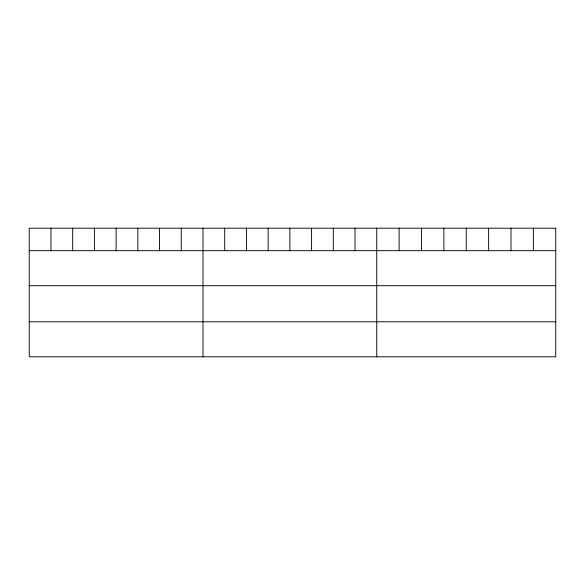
<?xml version="1.0" encoding="UTF-8"?>
<svg xmlns="http://www.w3.org/2000/svg" width="585" height="585" viewBox="0 0 585 585"><rect width="100%" height="100%" fill="white"/><g stroke="black" fill="none" stroke-linecap="round" stroke-linejoin="round"><path stroke-width="0.88" d="M29.25 250.68L555.75 250.68M29.25 285.699L555.75 285.699M29.25 321.787L555.75 321.787M533.374 228.194L533.374 250.68M510.997 228.194L510.997 250.68M488.621 228.194L488.621 250.68M466.245 228.194L466.245 250.68M443.869 228.194L443.869 250.68M421.492 228.194L421.492 250.68M399.116 228.194L399.116 250.68M376.74 228.194L376.74 356.806M355.022 228.194L355.022 250.68M333.304 228.194L333.304 250.68M311.586 228.194L311.586 250.68M289.867 228.194L289.867 250.68M268.149 228.194L268.149 250.68M246.431 228.194L246.431 250.68M224.713 228.194L224.713 250.68M202.995 228.194L202.995 356.806M181.277 228.194L181.277 250.68M159.559 228.194L159.559 250.68M137.841 228.194L137.841 250.68M116.123 228.194L116.123 250.68M94.404 228.194L94.404 250.68M72.686 228.194L72.686 250.68M50.968 228.194L50.968 250.68M555.75 228.194L29.25 228.194L29.25 356.806L555.75 356.806L555.75 228.194"/></g></svg>
